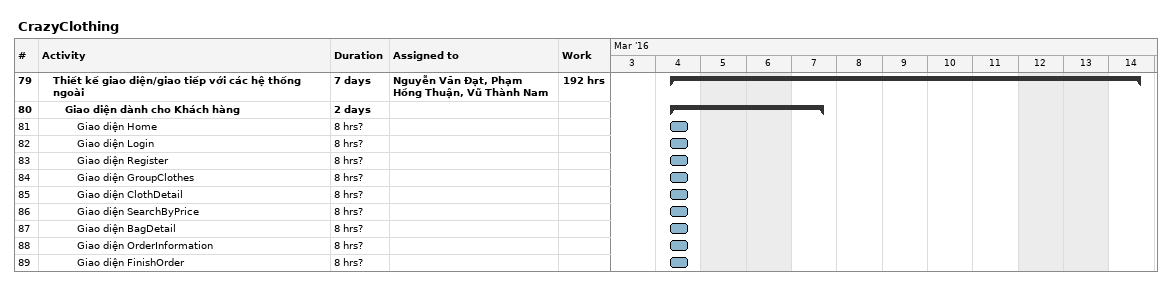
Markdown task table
CrazyClothing

| ID | Level | Task | Duration | Start | Finish | Resources | Work (h) |
|---|---|---|---|---|---|---|---|
| 79 | 2 | **Thiết kế giao diện/giao tiếp với các hệ thống ngoài** | 7d | 2016-03-04 | 2016-03-14 | Nguyễn Văn Đạt, Phạm Hồng Thuận, Vũ Thành Nam | 192 |
| 80 | 3 | **Giao diện dành cho Khách hàng** | 2d | 2016-03-04 | 2016-03-07 |  |  |
| 81 | 4 | Giao diện Home | 8h? | 2016-03-04 | 2016-03-04 |  |  |
| 82 | 4 | Giao diện Login | 8h? | 2016-03-04 | 2016-03-04 |  |  |
| 83 | 4 | Giao diện Register | 8h? | 2016-03-04 | 2016-03-04 |  |  |
| 84 | 4 | Giao diện GroupClothes | 8h? | 2016-03-04 | 2016-03-04 |  |  |
| 85 | 4 | Giao diện ClothDetail | 8h? | 2016-03-04 | 2016-03-04 |  |  |
| 86 | 4 | Giao diện SearchByPrice | 8h? | 2016-03-04 | 2016-03-04 |  |  |
| 87 | 4 | Giao diện BagDetail | 8h? | 2016-03-04 | 2016-03-04 |  |  |
| 88 | 4 | Giao diện OrderInformation | 8h? | 2016-03-04 | 2016-03-04 |  |  |
| 89 | 4 | Giao diện FinishOrder | 8h? | 2016-03-04 | 2016-03-04 |  |  |
